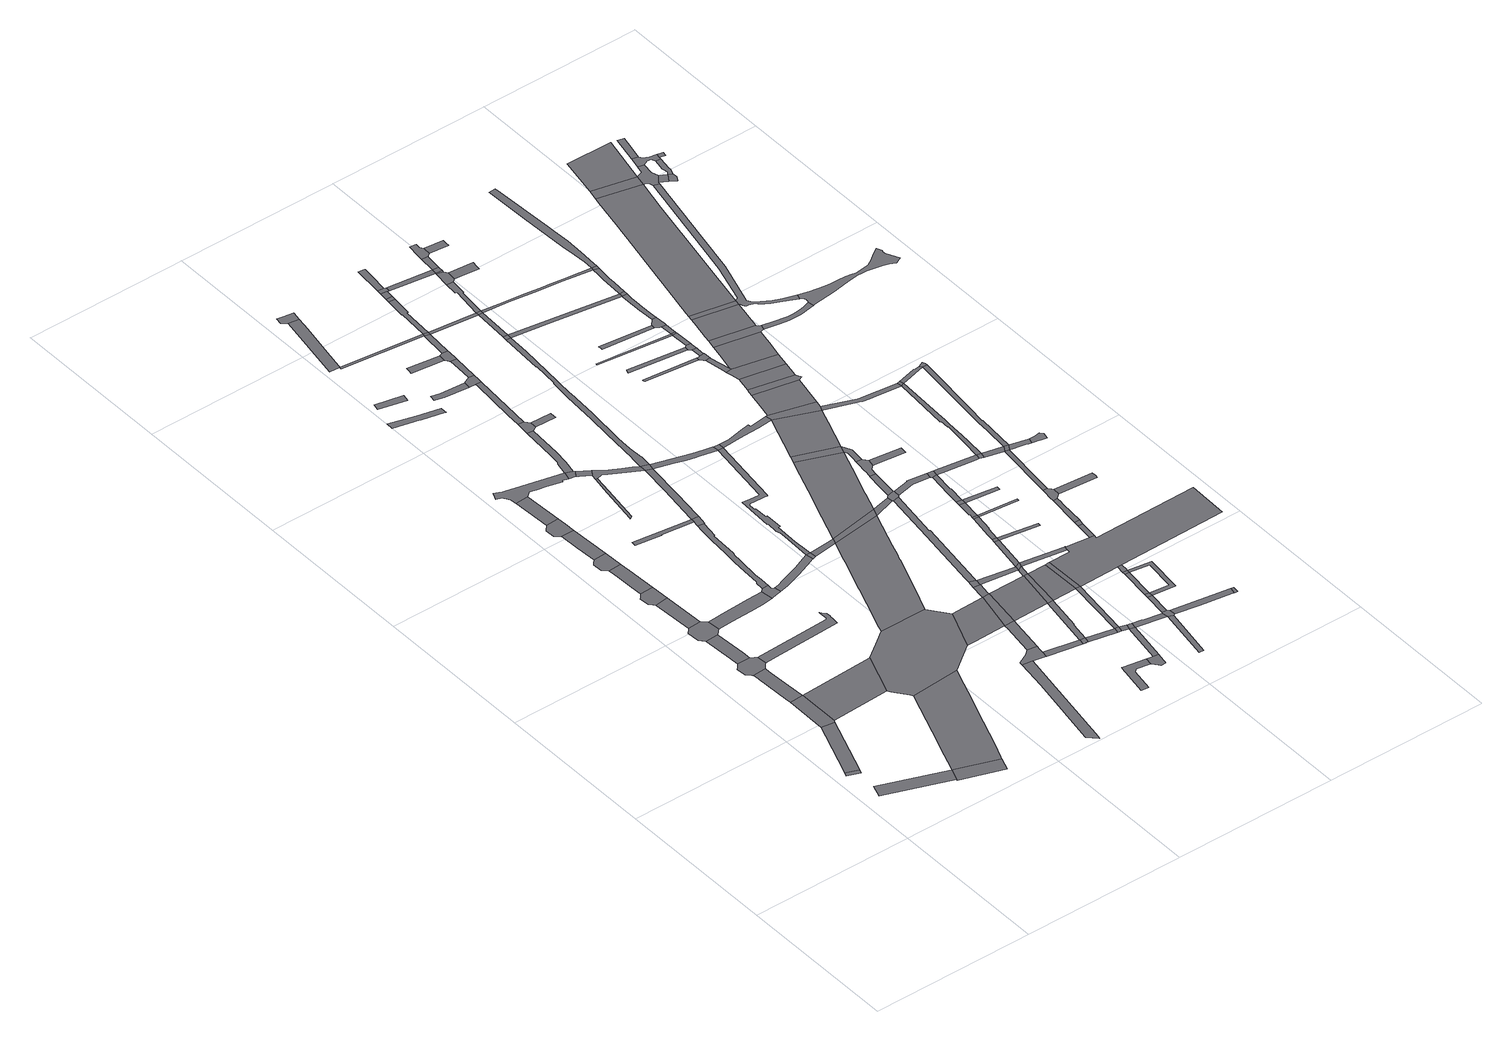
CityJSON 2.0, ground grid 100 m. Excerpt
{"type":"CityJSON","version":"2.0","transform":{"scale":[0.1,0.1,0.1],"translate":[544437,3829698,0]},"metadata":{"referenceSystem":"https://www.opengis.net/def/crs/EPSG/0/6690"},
"CityObjects":{
"road1":{"type":"Road","geometry":[{"type":"MultiSurface","lod":"1","boundaries":[[[0,1,2,3]]]}]},
"road2":{"type":"Road","attributes":{"RoadStructureAttribute.sectionType":"1"},"geometry":[{"type":"MultiSurface","lod":"1","boundaries":[[[4,5,6,7]]]}]},
"road3":{"type":"Road","attributes":{"RoadStructureAttribute.sectionType":"1"},"geometry":[{"type":"MultiSurface","lod":"1","boundaries":[[[8,9,10,0,3,11,12]]]}]},
"road4":{"type":"Road","geometry":[{"type":"MultiSurface","lod":"1","boundaries":[[[13,14,8,12,15]]]}]},
"road5":{"type":"Road","attributes":{"RoadStructureAttribute.sectionType":"1"},"geometry":[{"type":"MultiSurface","lod":"1","boundaries":[[[16,17,18,19,20,21,22,23,24,25,26,14,13]]]}]},
"road6":{"type":"Road","geometry":[{"type":"MultiSurface","lod":"1","boundaries":[[[7,6,27,28,29,30]]]}]},
"road7":{"type":"Road","geometry":[{"type":"MultiSurface","lod":"1","boundaries":[[[31,32,33,34,35,36,37,38,39,40,22,21,41,42,43,44,45]]]}]},
"road8":{"type":"Road","attributes":{"RoadStructureAttribute.sectionType":"1"},"geometry":[{"type":"MultiSurface","lod":"1","boundaries":[[[46,47,48,49,34,33]]]}]},
"road9":{"type":"Road","geometry":[{"type":"MultiSurface","lod":"1","boundaries":[[[50,51,52,53,54,55,48,47,56,57]]]}]},
"road10":{"type":"Road","attributes":{"RoadStructureAttribute.sectionType":"1"},"geometry":[{"type":"MultiSurface","lod":"1","boundaries":[[[58,59,52,51]]]}]},
"road11":{"type":"Road","attributes":{"RoadStructureAttribute.sectionType":"1"},"geometry":[{"type":"MultiSurface","lod":"1","boundaries":[[[60,61,13,15,62]]]}]},
"road12":{"type":"Road","geometry":[{"type":"MultiSurface","lod":"1","boundaries":[[[63,64,65,66,67,68,69,59,58]]]}]},
"road13":{"type":"Road","attributes":{"function":"2","RoadStructureAttribute.sectionType":"1"},"geometry":[{"type":"MultiSurface","lod":"1","boundaries":[[[70,71,72,73,74,75,76,77,78,79,80,81,7,30]]]}]},
"road14":{"type":"Road","attributes":{"RoadStructureAttribute.sectionType":"1"},"geometry":[{"type":"MultiSurface","lod":"1","boundaries":[[[82,83,84,85,86,64,63]]]}]},
"road15":{"type":"Road","geometry":[{"type":"MultiSurface","lod":"1","boundaries":[[[87,88,89,90,91,92,84,83]]]}]},
"road16":{"type":"Road","attributes":{"RoadStructureAttribute.sectionType":"1"},"geometry":[{"type":"MultiSurface","lod":"1","boundaries":[[[93,94,88,87,95]]]}]},
"road17":{"type":"Road","attributes":{"RoadStructureAttribute.sectionType":"1"},"geometry":[{"type":"MultiSurface","lod":"1","boundaries":[[[96,97,98,99,100,101,102,103,104,105,106,45,44]]]}]},
"road18":{"type":"Road","attributes":{"RoadStructureAttribute.sectionType":"1"},"geometry":[{"type":"MultiSurface","lod":"1","boundaries":[[[107,108,109,110,57,56,111,112,113,114,115,116,117]]]}]},
"road19":{"type":"Road","geometry":[{"type":"MultiSurface","lod":"1","boundaries":[[[118,119,120,121,122,123,93,95]]]}]},
"road20":{"type":"Road","attributes":{"RoadStructureAttribute.sectionType":"1"},"geometry":[{"type":"MultiSurface","lod":"1","boundaries":[[[124,125,120,119]]]}]},
"road21":{"type":"Road","attributes":{"RoadStructureAttribute.sectionType":"1"},"geometry":[{"type":"MultiSurface","lod":"1","boundaries":[[[126,127,128,129,130,131,132,133,134,135,125,124,136,137,138,139,140,141,142,143]]]}]},
"road22":{"type":"Road","geometry":[{"type":"MultiSurface","lod":"1","boundaries":[[[144,145,107,117,146,147,148,149,150,151,152,153]]]}]},
"road23":{"type":"Road","geometry":[{"type":"MultiSurface","lod":"1","boundaries":[[[154,155,60,62,156,157,158,77,76,159,160,161]]]}]},
"road24":{"type":"Road","attributes":{"RoadStructureAttribute.sectionType":"1"},"geometry":[{"type":"MultiSurface","lod":"1","boundaries":[[[162,163,164,165,166,167]]]}]},
"road25":{"type":"Road","attributes":{"RoadStructureAttribute.sectionType":"1"},"geometry":[{"type":"MultiSurface","lod":"1","boundaries":[[[168,169,170,171,172,173,174,175,176]]]}]},
"road26":{"type":"Road","attributes":{"RoadStructureAttribute.sectionType":"1"},"geometry":[{"type":"MultiSurface","lod":"1","boundaries":[[[177,178,179,180,181,182,183,184,185]]]}]},
"road27":{"type":"Road","attributes":{"RoadStructureAttribute.sectionType":"1"},"geometry":[{"type":"MultiSurface","lod":"1","boundaries":[[[186,187,188,189,190,191,192,193,194,195,196,197,198,144,153,199,200,201,202,203,204,205,206,207,208,209,210]]]}]},
"road28":{"type":"Road","geometry":[{"type":"MultiSurface","lod":"1","boundaries":[[[211,212,213,214]]]}]},
"road29":{"type":"Road","attributes":{"RoadStructureAttribute.sectionType":"1"},"geometry":[{"type":"MultiSurface","lod":"1","boundaries":[[[215,216,217,218,219,220,221,222,223]]]}]},
"road30":{"type":"Road","attributes":{"RoadStructureAttribute.sectionType":"1"},"geometry":[{"type":"MultiSurface","lod":"1","boundaries":[[[224,225,226,227,228,229,150,149,230,231,232,233,234]]]}]},
"road31":{"type":"Road","geometry":[{"type":"MultiSurface","lod":"1","boundaries":[[[143,142,235,236,237]]]}]},
"road32":{"type":"Road","geometry":[{"type":"MultiSurface","lod":"1","boundaries":[[[236,235,238,239,240]]]}]},
"road33":{"type":"Road","geometry":[{"type":"MultiSurface","lod":"1","boundaries":[[[167,166,241,186,210,242,243]]]}]},
"road34":{"type":"Road","attributes":{"RoadStructureAttribute.sectionType":"1"},"geometry":[{"type":"MultiSurface","lod":"1","boundaries":[[[244,245,246,247,248,249,250,251,143,237,252,253,254,255,256,257,258,259]]]}]},
"road35":{"type":"Road","attributes":{"RoadStructureAttribute.sectionType":"1"},"geometry":[{"type":"MultiSurface","lod":"1","boundaries":[[[260,261,262,263,264,265,266]]]}]},
"road36":{"type":"Road","geometry":[{"type":"MultiSurface","lod":"1","boundaries":[[[267,268,269,270,271,177,185,272,273,274,275,276]]]}]},
"road37":{"type":"Road","attributes":{"RoadStructureAttribute.sectionType":"1"},"geometry":[{"type":"MultiSurface","lod":"1","boundaries":[[[277,278,279,280,240,239,215,223,281,282,283,284,285,286,287]]]}]},
"road38":{"type":"Road","geometry":[{"type":"MultiSurface","lod":"1","boundaries":[[[224,234,288,289,290,291]]]}]},
"road39":{"type":"Road","attributes":{"RoadStructureAttribute.sectionType":"1"},"geometry":[{"type":"MultiSurface","lod":"1","boundaries":[[[286,292,293,294,295,167,243,296,297,298]]]}]},
"road40":{"type":"Road","geometry":[{"type":"MultiSurface","lod":"1","boundaries":[[[299,244,259,300,301,302]]]}]},
"road41":{"type":"Road","geometry":[{"type":"MultiSurface","lod":"1","boundaries":[[[303,304,305,306,307,308]]]}]},
"road42":{"type":"Road","attributes":{"function":"2","RoadStructureAttribute.sectionType":"1"},"geometry":[{"type":"MultiSurface","lod":"1","boundaries":[[[309,160,159,310,311,312]]]}]},
"road43":{"type":"Road","geometry":[{"type":"MultiSurface","lod":"1","boundaries":[[[313,314,260,266,315,316]]]}]},
"road44":{"type":"Road","attributes":{"function":"2","RoadStructureAttribute.sectionType":"1"},"geometry":[{"type":"MultiSurface","lod":"1","boundaries":[[[317,318,319,320,321,322,323,324,325,326,327,328,329,330,331,332,333,334,335,154,161]]]}]},
"road45":{"type":"Road","attributes":{"RoadStructureAttribute.sectionType":"1"},"geometry":[{"type":"MultiSurface","lod":"1","boundaries":[[[336,337,338,312,339,267,276]]]}]},
"road46":{"type":"Road","attributes":{"RoadStructureAttribute.sectionType":"1"},"geometry":[{"type":"MultiSurface","lod":"1","boundaries":[[[340,341,342,290,289,343,324]]]}]},
"road47":{"type":"Road","attributes":{"RoadStructureAttribute.sectionType":"1"},"geometry":[{"type":"MultiSurface","lod":"1","boundaries":[[[344,345,346,299,302,347]]]}]},
"road48":{"type":"Road","attributes":{"RoadStructureAttribute.sectionType":"1"},"geometry":[{"type":"MultiSurface","lod":"1","boundaries":[[[262,348,349,350]]]}]},
"road49":{"type":"Road","geometry":[{"type":"MultiSurface","lod":"1","boundaries":[[[287,286,298,351]]]}]},
"road50":{"type":"Road","geometry":[{"type":"MultiSurface","lod":"1","boundaries":[[[352,353,301,300]]]}]},
"road51":{"type":"Road","attributes":{"RoadStructureAttribute.sectionType":"1"},"geometry":[{"type":"MultiSurface","lod":"1","boundaries":[[[354,274,273,355,356,357]]]}]},
"road52":{"type":"Road","geometry":[{"type":"MultiSurface","lod":"1","boundaries":[[[358,359,360,361,362]]]}]},
"road53":{"type":"Road","geometry":[{"type":"MultiSurface","lod":"1","boundaries":[[[363,308,307,344,347,364,365]]]}]},
"road54":{"type":"Road","geometry":[{"type":"MultiSurface","lod":"1","boundaries":[[[366,309,312,338]]]}]},
"road55":{"type":"Road","attributes":{"RoadStructureAttribute.sectionType":"1"},"geometry":[{"type":"MultiSurface","lod":"1","boundaries":[[[367,368,369,370,371,372,373,374,375,376]]]}]},
"road56":{"type":"Road","attributes":{"RoadStructureAttribute.sectionType":"1"},"geometry":[{"type":"MultiSurface","lod":"1","boundaries":[[[377,378,379,380,381,382,383,384,385,386,224,291,387,388,389,390,391,392,393,394,395,396,397,398,399,400,401]]]}]},
"road57":{"type":"Road","attributes":{"RoadStructureAttribute.sectionType":"1"},"geometry":[{"type":"MultiSurface","lod":"1","boundaries":[[[402,403,363,365,404]]]}]},
"road58":{"type":"Road","geometry":[{"type":"MultiSurface","lod":"1","boundaries":[[[357,356,405,406,407,408]]]}]},
"road59":{"type":"Road","geometry":[{"type":"MultiSurface","lod":"1","boundaries":[[[409,410,411,362,361,412,413,402,404,414,415,416]]]}]},
"road60":{"type":"Road","attributes":{"RoadStructureAttribute.sectionType":"1"},"geometry":[{"type":"MultiSurface","lod":"1","boundaries":[[[417,418,419,309,366,420,421,422]]]}]},
"road61":{"type":"Road","attributes":{"RoadStructureAttribute.sectionType":"1"},"geometry":[{"type":"MultiSurface","lod":"1","boundaries":[[[423,424,425,426,427,351,298,428,429,430,431,377,432]]]}]},
"road62":{"type":"Road","geometry":[{"type":"MultiSurface","lod":"1","boundaries":[[[433,417,422,434]]]}]},
"road63":{"type":"Road","geometry":[{"type":"MultiSurface","lod":"1","boundaries":[[[435,436,376,375,437,438,439,440,441,442,443,444]]]}]},
"road64":{"type":"Road","attributes":{"RoadStructureAttribute.sectionType":"1"},"geometry":[{"type":"MultiSurface","lod":"1","boundaries":[[[349,409,416,445]]]}]},
"road65":{"type":"Road","attributes":{"RoadStructureAttribute.sectionType":"1"},"geometry":[{"type":"MultiSurface","lod":"1","boundaries":[[[446,357,408,447,448,449,450]]]}]},
"road66":{"type":"Road","attributes":{"RoadStructureAttribute.sectionType":"1"},"geometry":[{"type":"MultiSurface","lod":"1","boundaries":[[[451,408,407,452,453]]]}]},
"road67":{"type":"Road","geometry":[{"type":"MultiSurface","lod":"1","boundaries":[[[454,340,324,323]]]}]},
"road68":{"type":"Road","attributes":{"function":"2","RoadStructureAttribute.sectionType":"1"},"geometry":[{"type":"MultiSurface","lod":"1","boundaries":[[[455,456,366,338,457,446]]]}]},
"road69":{"type":"Road","attributes":{"RoadStructureAttribute.sectionType":"1"},"geometry":[{"type":"MultiSurface","lod":"1","boundaries":[[[458,459,460,461,462,463,464,465,466,467,287,351,468,469,470,471,472,473,474,475,476,477,478]]]}]},
"road70":{"type":"Road","geometry":[{"type":"MultiSurface","lod":"1","boundaries":[[[350,349,445,479]]]}]},
"road71":{"type":"Road","attributes":{"RoadStructureAttribute.sectionType":"1"},"geometry":[{"type":"MultiSurface","lod":"1","boundaries":[[[480,444,443,481]]]}]},
"road72":{"type":"Road","geometry":[{"type":"MultiSurface","lod":"1","boundaries":[[[453,452,482,483]]]}]},
"road73":{"type":"Road","attributes":{"RoadStructureAttribute.sectionType":"1"},"geometry":[{"type":"MultiSurface","lod":"1","boundaries":[[[484,434,422,485,486,487,488]]]}]},
"road74":{"type":"Road","attributes":{"RoadStructureAttribute.sectionType":"1"},"geometry":[{"type":"MultiSurface","lod":"1","boundaries":[[[489,490,491,492,350,479,493,494,495]]]}]},
"road75":{"type":"Road","attributes":{"RoadStructureAttribute.sectionType":"1"},"geometry":[{"type":"MultiSurface","lod":"1","boundaries":[[[483,482,496,480,497]]]}]},
"road76":{"type":"Road","geometry":[{"type":"MultiSurface","lod":"1","boundaries":[[[455,446,450,498]]]}]},
"road77":{"type":"Road","geometry":[{"type":"MultiSurface","lod":"1","boundaries":[[[499,432,377,401,500]]]}]},
"road78":{"type":"Road","attributes":{"RoadStructureAttribute.sectionType":"1"},"geometry":[{"type":"MultiSurface","lod":"1","boundaries":[[[501,502,503,504,505,506,507,508,509,510,433,434]]]}]},
"road79":{"type":"Road","geometry":[{"type":"MultiSurface","lod":"1","boundaries":[[[511,512,497,480,481,513]]]}]},
"road80":{"type":"Road","geometry":[{"type":"MultiSurface","lod":"1","boundaries":[[[514,489,495,515]]]}]},
"road81":{"type":"Road","attributes":{"RoadStructureAttribute.sectionType":"1"},"geometry":[{"type":"MultiSurface","lod":"1","boundaries":[[[516,514,515,517,518,519]]]}]},
"road82":{"type":"Road","attributes":{"RoadStructureAttribute.sectionType":"1"},"geometry":[{"type":"MultiSurface","lod":"1","boundaries":[[[520,453,483,521]]]}]},
"road83":{"type":"Road","attributes":{"function":"2","RoadStructureAttribute.sectionType":"1"},"geometry":[{"type":"MultiSurface","lod":"1","boundaries":[[[522,523,524,525,340,454,526,527,528,529,530]]]}]},
"road84":{"type":"Road","attributes":{"RoadStructureAttribute.sectionType":"1"},"geometry":[{"type":"MultiSurface","lod":"1","boundaries":[[[479,445,531,532]]]}]},
"road85":{"type":"Road","geometry":[{"type":"MultiSurface","lod":"1","boundaries":[[[533,516,519,534,535,536]]]}]},
"road86":{"type":"Road","attributes":{"RoadStructureAttribute.sectionType":"1"},"geometry":[{"type":"MultiSurface","lod":"1","boundaries":[[[537,487,538,455,498]]]}]},
"road87":{"type":"Road","attributes":{"function":"2","RoadStructureAttribute.sectionType":"1"},"geometry":[{"type":"MultiSurface","lod":"1","boundaries":[[[539,540,498,450,541,520]]]}]},
"road88":{"type":"Road","attributes":{"RoadStructureAttribute.sectionType":"1"},"geometry":[{"type":"MultiSurface","lod":"1","boundaries":[[[542,543,454,323,544]]]}]},
"road89":{"type":"Road","geometry":[{"type":"MultiSurface","lod":"1","boundaries":[[[545,488,487,537]]]}]},
"road90":{"type":"Road","attributes":{"RoadStructureAttribute.sectionType":"1"},"geometry":[{"type":"MultiSurface","lod":"1","boundaries":[[[546,533,536,547,548,549,550]]]}]},
"road91":{"type":"Road","attributes":{"RoadStructureAttribute.sectionType":"1"},"geometry":[{"type":"MultiSurface","lod":"1","boundaries":[[[551,552,513,481,553,554]]]}]},
"road92":{"type":"Road","geometry":[{"type":"MultiSurface","lod":"1","boundaries":[[[555,458,478,556]]]}]},
"road93":{"type":"Road","attributes":{"RoadStructureAttribute.sectionType":"1"},"geometry":[{"type":"MultiSurface","lod":"1","boundaries":[[[553,557,558,559,560]]]}]},
"road94":{"type":"Road","attributes":{"RoadStructureAttribute.sectionType":"1"},"geometry":[{"type":"MultiSurface","lod":"1","boundaries":[[[561,562,488,545,563,564]]]}]},
"road95":{"type":"Road","geometry":[{"type":"MultiSurface","lod":"1","boundaries":[[[565,539,520,521,566]]]}]},
"road96":{"type":"Road","attributes":{"RoadStructureAttribute.sectionType":"1"},"geometry":[{"type":"MultiSurface","lod":"1","boundaries":[[[567,531,555,556]]]}]},
"road97":{"type":"Road","attributes":{"RoadStructureAttribute.sectionType":"1"},"geometry":[{"type":"MultiSurface","lod":"1","boundaries":[[[568,569,570,571,572,573,574,500,401,575,576,577,578,579]]]}]},
"road98":{"type":"Road","geometry":[{"type":"MultiSurface","lod":"1","boundaries":[[[580,581,582,583,542,544,584,585,508,507,586,587,588]]]}]},
"road99":{"type":"Road","geometry":[{"type":"MultiSurface","lod":"1","boundaries":[[[589,561,564,590]]]}]},
"road100":{"type":"Road","geometry":[{"type":"MultiSurface","lod":"1","boundaries":[[[532,531,567,591]]]}]},
"road101":{"type":"Road","geometry":[{"type":"MultiSurface","lod":"1","boundaries":[[[592,554,553,560,593,594,595,596,597,598,599]]]}]},
"road102":{"type":"Road","attributes":{"RoadStructureAttribute.sectionType":"1"},"geometry":[{"type":"MultiSurface","lod":"1","boundaries":[[[535,534,600,601]]]}]},
"road103":{"type":"Road","attributes":{"RoadStructureAttribute.sectionType":"1"},"geometry":[{"type":"MultiSurface","lod":"1","boundaries":[[[545,537,602,603]]]}]},
"road104":{"type":"Road","attributes":{"RoadStructureAttribute.sectionType":"1"},"geometry":[{"type":"MultiSurface","lod":"1","boundaries":[[[604,605,582,581,606,607]]]}]},
"road105":{"type":"Road","geometry":[{"type":"MultiSurface","lod":"1","boundaries":[[[608,522,530,609]]]}]},
"road106":{"type":"Road","attributes":{"RoadStructureAttribute.sectionType":"1"},"geometry":[{"type":"MultiSurface","lod":"1","boundaries":[[[610,592,599,611]]]}]},
"road107":{"type":"Road","attributes":{"RoadStructureAttribute.sectionType":"1"},"geometry":[{"type":"MultiSurface","lod":"1","boundaries":[[[612,613,589,590,614,615,616]]]}]},
"road108":{"type":"Road","attributes":{"RoadStructureAttribute.sectionType":"1"},"geometry":[{"type":"MultiSurface","lod":"1","boundaries":[[[617,618,619,532,591,620,621,622,623,624]]]}]},
"road109":{"type":"Road","geometry":[{"type":"MultiSurface","lod":"1","boundaries":[[[625,610,611,626]]]}]},
"road110":{"type":"Road","geometry":[{"type":"MultiSurface","lod":"1","boundaries":[[[627,612,616,628]]]}]},
"road111":{"type":"Road","geometry":[{"type":"MultiSurface","lod":"1","boundaries":[[[629,630,631,632,633,634,604,607,635,636,637,638,639]]]}]},
"road112":{"type":"Road","geometry":[{"type":"MultiSurface","lod":"1","boundaries":[[[640,641,642,590,564]]]}]},
"road113":{"type":"Road","attributes":{"RoadStructureAttribute.sectionType":"1"},"geometry":[{"type":"MultiSurface","lod":"1","boundaries":[[[643,644,645,627,628,646,647]]]}]},
"road114":{"type":"Road","attributes":{"RoadStructureAttribute.sectionType":"1"},"geometry":[{"type":"MultiSurface","lod":"1","boundaries":[[[648,625,626,649]]]}]},
"road115":{"type":"Road","attributes":{"RoadStructureAttribute.sectionType":"1"},"geometry":[{"type":"MultiSurface","lod":"1","boundaries":[[[650,651,588,587,652,653,654]]]}]},
"road116":{"type":"Road","geometry":[{"type":"MultiSurface","lod":"1","boundaries":[[[655,617,624,656,657,658,659,660]]]}]},
"road117":{"type":"Road","geometry":[{"type":"MultiSurface","lod":"1","boundaries":[[[661,643,647,662]]]}]},
"road118":{"type":"Road","attributes":{"RoadStructureAttribute.sectionType":"1"},"geometry":[{"type":"MultiSurface","lod":"1","boundaries":[[[600,655,660,663]]]}]},
"road119":{"type":"Road","attributes":{"RoadStructureAttribute.sectionType":"1"},"geometry":[{"type":"MultiSurface","lod":"1","boundaries":[[[664,665,609,530,666,667,668,669,670,671,672,673,674,629,639]]]}]},
"road120":{"type":"Road","attributes":{"function":"2","RoadStructureAttribute.sectionType":"1"},"geometry":[{"type":"MultiSurface","lod":"1","boundaries":[[[578,675,676,608,609,677,678]]]}]},
"road121":{"type":"Road","geometry":[{"type":"MultiSurface","lod":"1","boundaries":[[[601,600,663,679]]]}]},
"road122":{"type":"Road","geometry":[{"type":"MultiSurface","lod":"1","boundaries":[[[680,648,649,681]]]}]},
"road123":{"type":"Road","geometry":[{"type":"MultiSurface","lod":"1","boundaries":[[[682,680,681,683,684,685]]]}]},
"road124":{"type":"Road","attributes":{"RoadStructureAttribute.sectionType":"1"},"geometry":[{"type":"MultiSurface","lod":"1","boundaries":[[[686,687,688,689,690,691]]]}]},
"road125":{"type":"Road","attributes":{"RoadStructureAttribute.sectionType":"1"},"geometry":[{"type":"MultiSurface","lod":"1","boundaries":[[[692,693,601,679,694,695]]]}]},
"road126":{"type":"Road","attributes":{"RoadStructureAttribute.sectionType":"1"},"geometry":[{"type":"MultiSurface","lod":"1","boundaries":[[[596,595,696,697,698,699]]]}]},
"road127":{"type":"Road","attributes":{"RoadStructureAttribute.sectionType":"1"},"geometry":[{"type":"MultiSurface","lod":"1","boundaries":[[[700,701,702,703,704,705,661,662]]]}]},
"road128":{"type":"Road","attributes":{"RoadStructureAttribute.sectionType":"1"},"geometry":[{"type":"MultiSurface","lod":"1","boundaries":[[[706,707,681,649,708,709,626,611]]]}]},
"road129":{"type":"Road","attributes":{"RoadStructureAttribute.sectionType":"1"},"geometry":[{"type":"MultiSurface","lod":"1","boundaries":[[[710,711,712,713,714,715]]]}]},
"road130":{"type":"Road","attributes":{"RoadStructureAttribute.sectionType":"1"},"geometry":[{"type":"MultiSurface","lod":"1","boundaries":[[[716,717,718,719,720]]]}]},
"road131":{"type":"Road","geometry":[{"type":"MultiSurface","lod":"1","boundaries":[[[721,722,628,616]]]}]},
"road132":{"type":"Road","attributes":{"RoadStructureAttribute.sectionType":"1"},"geometry":[{"type":"MultiSurface","lod":"1","boundaries":[[[723,556,478,724,725,726]]]}]},
"road133":{"type":"Road","geometry":[{"type":"MultiSurface","lod":"1","boundaries":[[[727,728,729,658,657]]]}]},
"road134":{"type":"Road","geometry":[{"type":"MultiSurface","lod":"1","boundaries":[[[730,731,732,733,734,692,695,735,736,737,738,739]]]}]},
"road135":{"type":"Road","geometry":[{"type":"MultiSurface","lod":"1","boundaries":[[[740,741,742,638,637]]]}]},
"road136":{"type":"Road","geometry":[{"type":"MultiSurface","lod":"1","boundaries":[[[654,653,743,744,704,703,745]]]}]},
"road137":{"type":"Road","geometry":[{"type":"MultiSurface","lod":"1","boundaries":[[[746,747,662,647]]]}]},
"road138":{"type":"Road","geometry":[{"type":"MultiSurface","lod":"1","boundaries":[[[748,579,578,678,749,750]]]}]},
"road139":{"type":"Road","attributes":{"RoadStructureAttribute.sectionType":"1"},"geometry":[{"type":"MultiSurface","lod":"1","boundaries":[[[751,752,753,754,755,756]]]}]},
"road140":{"type":"Road","geometry":[{"type":"MultiSurface","lod":"1","boundaries":[[[757,758,759,737,736]]]}]},
"road141":{"type":"Road","attributes":{"RoadStructureAttribute.sectionType":"1"},"geometry":[{"type":"MultiSurface","lod":"1","boundaries":[[[760,761,762,763,764,765,766,591,567,767,768,769,770,771]]]}]},
"road142":{"type":"Road","attributes":{"function":"2","RoadStructureAttribute.sectionType":"1"},"geometry":[{"type":"MultiSurface","lod":"1","boundaries":[[[772,773,748,750,774]]]}]},
"road143":{"type":"Road","geometry":[{"type":"MultiSurface","lod":"1","boundaries":[[[775,776,777,778,779,780,781]]]}]},
"road144":{"type":"Road","attributes":{"RoadStructureAttribute.sectionType":"1"},"geometry":[{"type":"MultiSurface","lod":"1","boundaries":[[[782,783,784,785,786,787,788,789]]]}]},
"road145":{"type":"Road","geometry":[{"type":"MultiSurface","lod":"1","boundaries":[[[790,791,792,793,794,691,690,795,796,786,785]]]}]},
"road146":{"type":"Road","geometry":[{"type":"MultiSurface","lod":"1","boundaries":[[[797,775,781,798]]]}]},
"road147":{"type":"Road","geometry":[{"type":"MultiSurface","lod":"1","boundaries":[[[699,698,799,800,801]]]}]},
"road148":{"type":"Road","attributes":{"RoadStructureAttribute.sectionType":"1"},"geometry":[{"type":"MultiSurface","lod":"1","boundaries":[[[802,803,792,791,804,805]]]}]},
"road149":{"type":"Road","attributes":{"RoadStructureAttribute.sectionType":"1"},"geometry":[{"type":"MultiSurface","lod":"1","boundaries":[[[806,745,703,807,808,809,810]]]}]},
"road150":{"type":"Road","geometry":[{"type":"MultiSurface","lod":"1","boundaries":[[[811,812,772,774,813,814]]]}]},
"road151":{"type":"Road","geometry":[{"type":"MultiSurface","lod":"1","boundaries":[[[815,816,817,715,714,802,805]]]}]},
"road152":{"type":"Road","attributes":{"RoadStructureAttribute.sectionType":"1"},"geometry":[{"type":"MultiSurface","lod":"1","boundaries":[[[818,819,820,821,822,823,797,798]]]}]},
"road153":{"type":"Road","attributes":{"RoadStructureAttribute.sectionType":"1"},"geometry":[{"type":"MultiSurface","lod":"1","boundaries":[[[824,811,814,825,826]]]}]},
"road154":{"type":"Road","attributes":{"RoadStructureAttribute.sectionType":"1"},"geometry":[{"type":"MultiSurface","lod":"1","boundaries":[[[719,817,816,827,828]]]}]},
"road155":{"type":"Road","geometry":[{"type":"MultiSurface","lod":"1","boundaries":[[[829,720,719,828]]]}]},
"road156":{"type":"Road","attributes":{"function":"2","RoadStructureAttribute.sectionType":"1"},"geometry":[{"type":"MultiSurface","lod":"1","boundaries":[[[830,831,832,833,603,602,834,835,836,565,566,837,838,839,682,685,840,841,842,843,779,778]]]}]},
"road157":{"type":"Road","attributes":{"RoadStructureAttribute.sectionType":"1"},"geometry":[{"type":"MultiSurface","lod":"1","boundaries":[[[844,845,846,720,829]]]}]},
"road158":{"type":"Road","geometry":[{"type":"MultiSurface","lod":"1","boundaries":[[[847,848,849,850,851,756,755,852,853,854,846,845]]]}]},
"road159":{"type":"Road","geometry":[{"type":"MultiSurface","lod":"1","boundaries":[[[789,788,855,824,826,856,857]]]}]},
"road160":{"type":"Road","geometry":[{"type":"MultiSurface","lod":"1","boundaries":[[[858,859,860,822,821,861,862,863,864,865,866,867]]]}]},
"road161":{"type":"Road","attributes":{"RoadStructureAttribute.sectionType":"1"},"geometry":[{"type":"MultiSurface","lod":"1","boundaries":[[[725,868,869,870,871,849,848,872,873,874,875,876]]]}]},
"road162":{"type":"Road","geometry":[{"type":"MultiSurface","lod":"1","boundaries":[[[810,809,877,878]]]}]},
"road163":{"type":"Road","attributes":{"function":"2","RoadStructureAttribute.sectionType":"1"},"geometry":[{"type":"MultiSurface","lod":"1","boundaries":[[[879,880,789,857,881,882]]]}]},
"road164":{"type":"Road","geometry":[{"type":"MultiSurface","lod":"1","boundaries":[[[883,726,725,876]]]}]},
"road165":{"type":"Road","attributes":{"RoadStructureAttribute.sectionType":"1"},"geometry":[{"type":"MultiSurface","lod":"1","boundaries":[[[884,858,867,885,886]]]}]},
"road166":{"type":"Road","attributes":{"RoadStructureAttribute.sectionType":"1"},"geometry":[{"type":"MultiSurface","lod":"1","boundaries":[[[887,888,749,678,889,890,891,892,893,894,895,896]]]}]},
"road167":{"type":"Road","attributes":{"RoadStructureAttribute.sectionType":"1"},"geometry":[{"type":"MultiSurface","lod":"1","boundaries":[[[878,877,884,897]]]}]},
"road168":{"type":"Road","attributes":{"RoadStructureAttribute.sectionType":"1"},"geometry":[{"type":"MultiSurface","lod":"1","boundaries":[[[770,898,899,900,901,726,883,902,903,904]]]}]},
"road169":{"type":"Road","geometry":[{"type":"MultiSurface","lod":"1","boundaries":[[[905,879,882,906,907,908,909,910,911]]]}]},
"road170":{"type":"Road","attributes":{"RoadStructureAttribute.sectionType":"1"},"geometry":[{"type":"MultiSurface","lod":"1","boundaries":[[[912,913,914,864,863]]]}]},
"road171":{"type":"Road","geometry":[{"type":"MultiSurface","lod":"1","boundaries":[[[771,770,904,915]]]}]},
"road172":{"type":"Road","attributes":{"RoadStructureAttribute.sectionType":"1"},"geometry":[{"type":"MultiSurface","lod":"1","boundaries":[[[916,917,918,919,920,921,922,895,923,924,925,926,927,928,929,810,878]]]}]},
"road173":{"type":"Road","geometry":[{"type":"MultiSurface","lod":"1","boundaries":[[[897,884,886,930]]]}]},
"road174":{"type":"Road","attributes":{"function":"2","RoadStructureAttribute.sectionType":"1"},"geometry":[{"type":"MultiSurface","lod":"1","boundaries":[[[931,932,933,905,911,934]]]}]},
"road175":{"type":"Road","geometry":[{"type":"MultiSurface","lod":"1","boundaries":[[[935,931,934,936]]]}]},
"road176":{"type":"Road","attributes":{"RoadStructureAttribute.sectionType":"1"},"geometry":[{"type":"MultiSurface","lod":"1","boundaries":[[[930,886,937,938,939,940,941,942]]]}]},
"road177":{"type":"Road","attributes":{"RoadStructureAttribute.sectionType":"1"},"geometry":[{"type":"MultiSurface","lod":"1","boundaries":[[[943,944,945,946,947,948,949,950,951,952,953,954,955,956,771,915]]]}]},
"road178":{"type":"Road","geometry":[{"type":"MultiSurface","lod":"1","boundaries":[[[957,896,895,922]]]}]},
"road179":{"type":"Road","geometry":[{"type":"MultiSurface","lod":"1","boundaries":[[[958,959,942,941,960,961,962,963,964,965]]]}]},
"road180":{"type":"Road","attributes":{"RoadStructureAttribute.sectionType":"1"},"geometry":[{"type":"MultiSurface","lod":"1","boundaries":[[[966,967,968,969,897,930,970,971,972,973,974,975]]]}]},
"road181":{"type":"Road","attributes":{"RoadStructureAttribute.sectionType":"1"},"geometry":[{"type":"MultiSurface","lod":"1","boundaries":[[[976,977,978,957,922,966]]]}]},
"road182":{"type":"Road","geometry":[{"type":"MultiSurface","lod":"1","boundaries":[[[979,980,981,982,983,984,985,908,907,986,987,988,989,990,991,992,993]]]}]},
"road183":{"type":"Road","geometry":[{"type":"MultiSurface","lod":"1","boundaries":[[[994,976,966,975,995]]]}]},
"road184":{"type":"Road","attributes":{"function":"2","RoadStructureAttribute.sectionType":"1"},"geometry":[{"type":"MultiSurface","lod":"1","boundaries":[[[996,997,998,999,1000,1001,1002,935,936,1003,1004,1005]]]}]},
"road185":{"type":"Road","attributes":{"RoadStructureAttribute.sectionType":"1"},"geometry":[{"type":"MultiSurface","lod":"1","boundaries":[[[1006,1007,1008,1009,936,934,1010,1011,1012,1013,1014,1015,1016,1017,1018,1019,1020,1021,1022,1023,1024,1025,1026,1027,1028,1029,1030,1031,1032]]]}]},
"road186":{"type":"Road","geometry":[{"type":"MultiSurface","lod":"1","boundaries":[[[1033,996,1005,1034]]]}]},
"road187":{"type":"Road","attributes":{"function":"2","RoadStructureAttribute.sectionType":"1"},"geometry":[{"type":"MultiSurface","lod":"1","boundaries":[[[1035,1033,1034,1036]]]}]},
"road188":{"type":"Road","attributes":{"RoadStructureAttribute.sectionType":"1"},"geometry":[{"type":"MultiSurface","lod":"1","boundaries":[[[1037,1038,1039,1040,1041,1042,1043,1044,1045,1046,1047,1048,1049,1022,1021,1050,1051,1052,1053,1054,993,992,1055,1056,1057,1058,1059,1060,1061,1062,1063,1064,1065,1066,1067,1068]]]}]},
"road189":{"type":"Road","geometry":[{"type":"MultiSurface","lod":"1","boundaries":[[[1069,1070,1034,1005,1071,1072,1073,1006,1032,1074,1075,1076,1077]]]}]},
"road190":{"type":"Road","geometry":[{"type":"MultiSurface","lod":"1","boundaries":[[[1075,1074,1078,1079]]]}]},
"road191":{"type":"Road","geometry":[{"type":"MultiSurface","lod":"1","boundaries":[[[1079,1078,1080,1081,1082,1083]]]}]},
"road192":{"type":"Road","geometry":[{"type":"MultiSurface","lod":"1","boundaries":[[[1084,1069,1077,1085,1086,1087,1088,1089,1090,1091,1092,1093]]]}]},
"road193":{"type":"Road","geometry":[{"type":"MultiSurface","lod":"1","boundaries":[[[1087,1094,1095,1079,1083,1096,1097,1098,1088]]]}]},
"road194":{"type":"Road","geometry":[{"type":"MultiSurface","lod":"1","boundaries":[[[1099,1084,1093,1100,1101]]]}]},
"road195":{"type":"Road","geometry":[{"type":"MultiSurface","lod":"1","boundaries":[[[1102,1103,1090,1089]]]}]}
},
"vertices":[
[79,615,0],[70,592,0],[145,564,0],[154,587,0],
[126,437,0],[100,359,0],[499,213,0],[527,290,0],
[215,979,0],[189,910,0],[80,619,0],[273,907,0],[295,967,0],
[301,1241,0],[219,1237,0],[301,982,0],
[300,1259,0],[291,1433,0],[288,1488,0],[287,1509,0],[286,1528,0],[286,1533,0],[206,1525,0],[206,1524,0],[207,1505,0],[208,1484,0],[218,1259,0],
[496,206,0],[754,118,0],[783,196,0],[784,198,0],
[303,1634,0],[301,1636,0],[280,1652,0],[200,1650,0],[181,1629,0],[171,1619,0],[174,1558,0],[182,1550,0],[185,1547,0],[200,1532,0],[289,1536,0],[305,1554,0],[307,1556,0],[318,1567,0],[312,1627,0],
[278,1708,0],[268,1901,0],[188,1897,0],[197,1711,0],
[291,2014,0],[262,2039,0],[181,2034,0],[175,2027,0],[156,2005,0],[159,1926,0],[301,1933,0],[293,2012,0],
[251,2299,0],[169,2286,0],
[763,1263,0],[707,1261,0],[663,998,0],
[245,2410,0],[164,2407,0],[138,2377,0],[136,2377,0],[142,2317,0],[150,2309,0],[159,2299,0],
[790,213,0],[827,307,0],[896,492,0],[968,681,0],[1030,848,0],[1034,860,0],[1050,904,0],[748,882,0],[711,781,0],[642,595,0],[572,410,0],[530,297,0],
[237,2594,0],[234,2659,0],[154,2655,0],[157,2590,0],[161,2479,0],
[228,2778,0],[148,2774,0],[131,2755,0],[122,2745,0],[125,2685,0],[134,2675,0],
[136,3026,0],[142,2904,0],[216,3026,0],
[422,1572,0],[810,1590,0],[813,1634,0],[814,1649,0],[815,1657,0],[817,1685,0],[796,1707,0],[789,1715,0],[789,1704,0],[791,1657,0],[782,1648,0],
[661,2030,0],[574,2026,0],[391,2017,0],[296,2012,0],[302,1933,0],[392,1937,0],[558,1944,0],[562,1945,0],[574,1946,0],[605,1948,0],[673,1956,0],
[213,3095,0],[211,3148,0],[132,3145,0],[102,3112,0],[104,3054,0],[116,3044,0],
[199,3387,0],[120,3382,0],
[198,3483,0],[141,3497,0],[126,3500,0],[115,3504,0],[107,3508,0],[94,3514,0],[80,3521,0],[59,3474,0],[92,3461,0],[117,3425,0],[211,3397,0],[232,3415,0],[273,3404,0],[329,3391,0],[419,3370,0],[422,3380,0],[457,3371,0],[469,3419,0],
[683,2050,0],[676,2044,0],[679,1958,0],[719,1967,0],[736,1971,0],[740,1972,0],[735,2014,0],[719,2022,0],[719,2036,0],[720,2050,0],
[943,1392,0],[857,1330,0],[677,979,0],[697,952,0],[737,898,0],[1220,1029,0],[1318,1276,0],[1231,1392,0],
[391,2762,0],[387,2733,0],[546,2712,0],[547,2717,0],[743,2691,0],[747,2716,0],
[156,4221,0],[162,4219,0],[296,4188,0],[301,4187,0],[301,4206,0],[300,4225,0],[165,4259,0],[2,4302,0],[0,4257,0],
[1342,728,0],[1314,540,0],[1232,69,0],[1231,64,0],[1282,10,0],[1286,30,0],[1291,59,0],[1369,514,0],[1404,717,0],
[738,2654,0],[738,2651,0],[734,2624,0],[729,2579,0],[723,2542,0],[720,2518,0],[715,2453,0],[711,2386,0],[703,2304,0],[698,2214,0],[692,2109,0],[685,2102,0],[683,2051,0],[722,2110,0],[722,2158,0],[725,2197,0],[729,2256,0],[731,2256,0],[735,2304,0],[739,2349,0],[743,2369,0],[752,2539,0],[757,2539,0],[774,2646,0],[774,2649,0],
[205,4386,0],[214,4430,0],[48,4467,0],[38,4424,0],
[562,3278,0],[541,3155,0],[505,2924,0],[503,2917,0],[512,2923,0],[521,2930,0],[558,3167,0],[575,3276,0],[575,3277,0],
[1028,2120,0],[999,2108,0],[919,2076,0],[847,2050,0],[801,2033,0],[765,2020,0],[798,1985,0],[897,2018,0],[1015,2066,0],[1026,2071,0],[1037,2075,0],
[498,3361,0],[523,3396,0],[514,3402,0],
[512,3353,0],[569,3317,0],[592,3348,0],
[739,2659,0],[780,2648,0],[790,2710,0],
[520,3790,0],[502,3575,0],[500,3551,0],[497,3515,0],[493,3505,0],[492,3504,0],[489,3497,0],[487,3498,0],[531,3487,0],[532,3495,0],[533,3504,0],[535,3516,0],[540,3551,0],[541,3553,0],[542,3574,0],[558,3787,0],
[114,5261,0],[35,4817,0],[99,4815,0],[101,4827,0],[125,4951,0],[164,5161,0],[178,5250,0],
[1438,805,0],[1406,779,0],[1351,751,0],[1345,748,0],[1345,746,0],[1430,712,0],[1482,702,0],[1488,741,0],[1493,774,0],[1497,796,0],
[775,3237,0],[725,3263,0],[683,3286,0],[665,3297,0],[610,3288,0],[612,3289,0],[638,3272,0],[679,3246,0],[743,3210,0],[807,3176,0],[810,3218,0],
[1054,2079,0],[1059,2080,0],[1054,2119,0],[1054,2120,0],
[784,2986,0],[748,2728,0],[747,2720,0],[747,2719,0],[793,2731,0],[817,2919,0],[847,3161,0],
[528,3876,0],[587,3806,0],[588,3846,0],[564,3873,0],
[375,4325,0],[320,4338,0],[311,4299,0],[369,4285,0],[520,4271,0],[524,4311,0],
[1525,1282,0],[1272,1029,0],[1461,1031,0],[1471,1031,0],
[90,5323,0],[84,5284,0],[188,5307,0],[124,5318,0],
[1297,1558,0],[1382,1787,0],[1385,1796,0],[1396,1825,0],[1424,1902,0],[1450,1972,0],[1510,2139,0],[1204,2098,0],[1203,2095,0],[1168,2001,0],[1139,1921,0],[1100,1815,0],[1071,1739,0],[1060,1707,0],[1047,1672,0],[1027,1620,0],[998,1540,0],[957,1430,0],[953,1419,0],
[1528,1001,0],[1532,1027,0],[1533,1032,0],[1467,1004,0],
[1219,2137,0],[1209,2135,0],[1179,2132,0],[1170,2094,0],
[561,4267,0],[560,4252,0],[535,3965,0],[594,4265,0],
[96,4799,0],[599,4740,0],[606,4759,0],
[856,3201,0],
[715,3801,0],[716,3841,0],
[1492,740,0],[1485,702,0],[1694,661,0],[1701,700,0],
[363,4590,0],[360,4568,0],[357,4546,0],[555,4520,0],[561,4565,0],
[566,4334,0],[597,4294,0],[600,4331,0],
[1568,1283,0],
[1740,387,0],[1729,389,0],[1727,383,0],[1693,182,0],[1715,178,0],[1737,175,0],[1762,319,0],[1783,334,0],[1865,320,0],[1873,364,0],
[1203,3067,0],[1145,2656,0],[1138,2650,0],[1089,2654,0],[1037,2658,0],[1025,2440,0],[1033,2439,0],[1027,2368,0],[1036,2343,0],[1035,2307,0],[1053,2167,0],[1052,2244,0],[1055,2385,0],[1068,2386,0],[1069,2492,0],[1060,2492,0],[1060,2576,0],[1053,2576,0],[1053,2616,0],[1063,2627,0],[1082,2625,0],[1154,2621,0],[1174,2620,0],[1176,2632,0],[1237,3066,0],
[577,4494,0],[573,4422,0],[613,4491,0],
[1711,658,0],[1712,662,0],[1725,660,0],[1732,694,0],
[584,4573,0],[580,4572,0],[574,4570,0],[566,4507,0],[573,4498,0],[614,4501,0],[618,4560,0],[619,4571,0],
[1539,1377,0],[1527,1299,0],[1525,1285,0],[1570,1300,0],[1579,1367,0],[1579,1371,0],
[1198,3106,0],[1155,3115,0],[1112,3125,0],[1084,3131,0],[860,3199,0],[957,3129,0],[1026,3107,0],[1080,3093,0],[1095,3090,0],[1202,3105,0],
[1546,1424,0],[1584,1411,0],
[1909,358,0],[1907,358,0],[1880,300,0],[1892,284,0],[1899,274,0],[1932,277,0],[1933,284,0],[1937,305,0],[1945,352,0],[1913,357,0],
[632,4732,0],
[1757,1035,0],[1752,815,0],[1757,815,0],[1793,1032,0],[1794,1035,0],
[1894,661,0],[1893,625,0],[1901,660,0],
[1532,2191,0],
[1799,1287,0],[1587,1283,0],[1755,1035,0],
[910,4452,0],[895,4184,0],[897,4184,0],[884,4023,0],[880,4023,0],[866,3889,0],[850,3671,0],[839,3531,0],[819,3293,0],[817,3294,0],[863,3273,0],[859,3274,0],[858,3365,0],[863,3467,0],[886,3711,0],[900,3905,0],[896,3906,0],[906,4021,0],[907,4025,0],[932,4314,0],[939,4450,0],
[633,4752,0],
[1957,611,0],[1988,599,0],
[1916,620,0],[1924,655,0],
[1587,1410,0],[1582,1370,0],[1801,1340,0],[1808,1338,0],[1814,1370,0],
[628,5072,0],[627,5062,0],[615,4948,0],[619,4948,0],[647,4944,0],[654,4944,0],[667,5067,0],
[1939,615,0],[1966,644,0],
[1826,1285,0],
[1212,3104,0],[1238,3103,0],
[1585,1418,0],[1586,1420,0],[1587,1429,0],[1652,1876,0],[1648,1876,0],[1695,2187,0],[1696,2188,0],[1656,2179,0],[1609,1854,0],[1551,1456,0],
[1984,639,0],[1978,641,0],[1994,637,0],
[631,5097,0],[670,5093,0],
[636,5146,0],[674,5129,0],[675,5139,0],[675,5142,0],
[1946,1037,0],[1973,1036,0],
[1446,2746,0],[1433,2711,0],[1363,2522,0],[1283,2310,0],[1532,2192,0],[1576,2313,0],[1580,2326,0],[1653,2522,0],[1700,2651,0],
[924,4698,0],[926,4721,0],
[639,5177,0],[687,5140,0],[691,5168,0],[678,5173,0],
[1837,1353,0],[1799,1288,0],
[1943,1287,0],[1833,1285,0],[1940,1037,0],
[1647,2221,0],[1566,2200,0],[1649,2185,0],
[1846,1382,0],
[658,5359,0],[691,5291,0],[697,5349,0],[698,5353,0],[698,5355,0],
[2059,622,0],[2051,626,0],[2175,564,0],[2168,603,0],
[912,4479,0],[940,4478,0],
[2120,236,0],[2119,233,0],[2149,234,0],[2204,552,0],
[1853,1596,0],[1818,1382,0],[1879,1589,0],[1879,1591,0],
[1970,1287,0],[1973,1037,0],
[952,4700,0],
[1456,3115,0],[1455,3133,0],[1396,3120,0],[1325,3105,0],[1308,3103,0],[1298,3103,0],[1266,3102,0],[1355,3074,0],[1425,3079,0],[1481,3077,0],[1574,3088,0],[1569,3129,0],
[1705,2239,0],[1702,2244,0],[1660,2232,0],[1652,2226,0],[1651,2184,0],[1655,2180,0],[1703,2197,0],[1704,2199,0],[1706,2238,0],
[1857,1617,0],[1883,1612,0],
[952,4717,0],
[2174,609,0],[2207,553,0],[2212,556,0],[2214,557,0],[2212,595,0],[2211,597,0],[2208,599,0],[2201,607,0],
[963,5101,0],[967,5133,0],
[2107,1310,0],[2114,1338,0],
[1683,2415,0],[1670,2314,0],[1709,2314,0],[1720,2411,0],
[1463,2791,0],[1717,2696,0],
[2190,750,0],[2217,747,0],
[1888,1808,0],[1863,1657,0],[1897,1698,0],[1902,1698,0],[1917,1803,0],
[950,4993,0],[942,4913,0],[952,4911,0],[959,4771,0],[971,4870,0],[973,4889,0],[978,4888,0],[989,4989,0],
[2194,778,0],[2221,774,0],
[1890,1823,0],[1919,1818,0],
[1702,2550,0],[1699,2526,0],[1690,2465,0],[1693,2462,0],[1692,2459,0],[1686,2419,0],[1725,2451,0],[1729,2454,0],[1752,2473,0],[1758,2517,0],[1736,2545,0],
[2121,1551,0],[2123,1561,0],[2124,1571,0],
[1900,1943,0],[1890,1848,0],[1894,1848,0],[1920,1824,0],[1934,1939,0],
[2216,969,0],[2243,966,0],
[1809,2263,0],[1809,2260,0],[1816,2224,0],[1922,2212,0],[1927,2248,0],
[961,5094,0],[998,4995,0],[1009,5004,0],[1016,5064,0],[1007,5075,0],[1000,5083,0],
[1904,1973,0],[1936,1964,0],
[1002,5097,0],
[1747,2639,0],[1726,2679,0],[1704,2649,0],[1707,2646,0],[1709,2644,0],[1711,2639,0],[1712,2636,0],[1713,2633,0],[1713,2630,0],[1713,2627,0],[1706,2580,0],
[1566,3068,0],[1503,2898,0],[1790,2891,0],[1824,2985,0],
[1005,5128,0],
[2218,989,0],[2245,985,0],
[2224,1041,0],[2246,994,0],[2251,1039,0],[2251,1041,0],
[1258,3756,0],[1255,3756,0],[1257,3748,0],[1260,3739,0],[1585,3705,0],[1587,3722,0],
[978,5234,0],[968,5135,0],[1017,5230,0],[1017,5232,0],
[2360,533,0],[2551,501,0],[2561,499,0],[2569,538,0],
[1937,1968,0],[1948,2072,0],[1944,2072,0],[1961,2206,0],[1931,2202,0],[1913,2055,0],
[2362,731,0],[2390,966,0],[2362,948,0],[2339,758,0],
[1244,3874,0],[1239,3861,0],[1234,3849,0],[1237,3848,0],[1592,3802,0],[1594,3825,0],
[1151,4011,0],[1150,4004,0],[1149,3998,0],[1604,3944,0],[1604,3957,0],
[2162,1778,0],[2164,1793,0],
[1296,4424,0],[1183,4416,0],[1599,4352,0],[1600,4375,0],
[1162,4988,0],[1165,5018,0],[1169,5048,0],
[990,5351,0],[987,5318,0],[986,5311,0],[980,5254,0],[979,5244,0],[1020,5235,0],[1037,5248,0],[1043,5298,0],[1027,5317,0],[1031,5346,0],
[1949,2448,0],[1952,2470,0],[1954,2493,0],
[1924,2210,0],[1926,2207,0],[1966,2243,0],
[2141,1910,0],[2144,1935,0],
[1581,3130,0],[1837,3015,0],[1846,3055,0],
[1250,4109,0],[1249,4109,0],[1249,4095,0],[1249,4081,0],[1567,4048,0],[1569,4072,0],
[1156,5236,0],[1159,5262,0],[1161,5285,0],
[1550,4640,0],[1450,4653,0],[1356,4664,0],[1327,4668,0],[1223,4682,0],[1215,4683,0],[1088,4700,0],[1113,4683,0],[1288,4660,0],[1438,4639,0],[1617,4614,0],[1620,4632,0],
[1618,3307,0],[1599,3213,0],[1887,3251,0],
[2274,1428,0],[2268,1379,0],[2261,1318,0],[2261,1317,0],[2288,1314,0],[2288,1315,0],[2302,1425,0],
[1667,3543,0],[1652,3618,0],[1642,3666,0],[1641,3678,0],[1610,3676,0],[1632,3551,0],[1634,3536,0],[1667,3540,0],
[1640,3693,0],[1638,3726,0],[1612,3724,0],[1602,3723,0],[1603,3721,0],[1596,3692,0],[1603,3684,0],
[2278,1461,0],[2309,1458,0],
[2570,498,0],[2583,496,0],[2589,535,0],
[1608,3786,0],[1609,3740,0],[1636,3741,0],[1636,3786,0],
[1982,2241,0],[2016,2198,0],[2197,2174,0],[2215,2172,0],[2222,2207,0],
[1628,3354,0],[1623,3333,0],[1914,3265,0],[1897,3297,0],
[1636,3803,0],[1635,3834,0],[1607,3834,0],
[2323,1612,0],[2326,1642,0],[2327,1660,0],[2328,1669,0],[2300,1664,0],[2280,1479,0],
[1648,3448,0],[1897,3300,0],[1916,3394,0],
[1634,3881,0],[1633,3945,0],
[1633,3957,0],
[2200,1323,0],[2116,1334,0],[2116,1336,0],[2117,1338,0],[2107,1304,0],[2107,1303,0],[2107,1289,0],[1976,1037,0],[2218,1041,0],[2222,1041,0],[2254,1041,0],[2923,1050,0],[2932,1301,0],[2285,1292,0],
[1633,3973,0],[1632,4031,0],[1602,4031,0],
[1631,4044,0],[1629,4110,0],[1600,4109,0],[1593,4100,0],[1575,4079,0],[1577,4047,0],[1592,4037,0],[1597,4034,0],
[1639,3502,0],[1927,3448,0],[1934,3482,0],
[2312,1766,0],[2309,1746,0],[2304,1695,0],[2340,1679,0],[2349,1686,0],[2356,1691,0],[2360,1736,0],[2353,1744,0],[2351,1747,0],[2338,1763,0],
[1598,4344,0],[1598,4266,0],[1598,4208,0],[1598,4180,0],[1628,4154,0],[1625,4205,0],[1625,4246,0],[1628,4315,0],[1630,4351,0],
[2242,2165,0],[2251,2200,0],
[1708,3734,0],[1694,3665,0],[1952,3563,0],[1975,3679,0],
[1631,4377,0],
[2353,2136,0],[2347,1836,0],[2378,2130,0],
[2036,2940,0],[2028,2942,0],[2007,2923,0],[2008,2922,0],[2030,2914,0],[2037,2912,0],[2076,2906,0],[2098,2904,0],[2272,2885,0],[2265,2912,0],
[2376,2170,0],
[1612,4563,0],[1608,4523,0],[1605,4487,0],[1601,4386,0],[1636,4468,0],[1638,4514,0],[1646,4604,0],
[1720,3792,0],[1990,3686,0],[2003,3687,0],[2011,3719,0],[2002,3722,0],[1998,3725,0],[1987,3737,0],
[2597,1673,0],[2599,1695,0],[2600,1718,0],
[1649,4629,0],
[2259,2319,0],[2263,2379,0],[2268,2449,0],[2271,2495,0],[2273,2526,0],[2276,2592,0],[2292,2892,0],[2244,2531,0],[2249,2531,0],[2247,2475,0],[2252,2475,0],[2247,2405,0],[2245,2405,0],[2236,2319,0],
[2402,2163,0],
[1759,3979,0],[1749,3929,0],[1727,3828,0],[2026,3924,0],
[1766,4012,0],[2033,3957,0],
[2406,2124,0],[2440,2117,0],[2474,2111,0],[2489,2107,0],[2508,2103,0],[2516,2136,0],
[1651,4655,0],[1652,4693,0],[1656,4769,0],[1661,4880,0],[1655,4988,0],[1653,5038,0],[1631,5431,0],[1631,5443,0],[1591,5441,0],[1591,5429,0],[1598,5157,0],[1609,4862,0],[1616,4769,0],[1622,4693,0],
[2285,2917,0],
[2587,2143,0],[2557,2136,0],[2525,2100,0],[2534,2098,0],[2539,2096,0],[2559,2089,0],[2595,2084,0],[2602,2123,0],
[2452,2937,0],[2393,2405,0],[2394,2405,0],[2389,2321,0],[2415,2321,0],[2421,2403,0],[2419,2403,0],[2425,2465,0],[2427,2465,0],[2479,2934,0],
[2441,2952,0],[2407,2945,0],[2405,2950,0],
[2302,3709,0],[2277,3701,0],[2234,3693,0],[2198,3690,0],[2166,3691,0],[2131,3695,0],[2098,3700,0],[2016,3686,0],[2095,3670,0],[2151,3662,0],[2168,3660,0],[2187,3660,0],[2228,3661,0],[2323,3677,0],[2317,3715,0],
[2473,2966,0],[2480,2949,0],
[1985,5054,0],[1978,5021,0],[1938,4826,0],[1898,4638,0],[1855,4434,0],[1814,4243,0],[1771,4038,0],[2112,4343,0],[2204,4790,0],[2251,4996,0],
[2286,4955,0],[2188,4490,0],[2131,4219,0],[2055,3970,0],[2032,3925,0],[2037,3906,0],[2044,3897,0],[2052,3892,0],[2065,3889,0],[2097,3878,0],[2107,3866,0],[2134,3846,0],[2163,3829,0],[2205,3808,0],[2250,3787,0],[2302,3765,0],[2311,3798,0],[2289,3804,0],[2236,3820,0],[2186,3842,0],[2131,3872,0],[2096,3899,0],[2078,3929,0],[2084,3946,0],[2165,4210,0],[2221,4473,0],[2320,4945,0],
[2000,5121,0],[2266,5061,0],
[2048,5369,0],[2333,5366,0],
[2865,3837,0],[2824,3809,0],[2787,3781,0],[2749,3759,0],[2689,3749,0],[2684,3749,0],[2661,3747,0],[2640,3750,0],[2600,3758,0],[2559,3760,0],[2507,3761,0],[2468,3763,0],[2379,3778,0],[2313,3757,0],[2321,3748,0],[2324,3740,0],[2324,3730,0],[2323,3722,0],[2338,3680,0],[2470,3696,0],[2580,3715,0],[2652,3725,0],[2687,3724,0],[2712,3723,0],[2765,3714,0],[2807,3707,0],[2840,3697,0],[2873,3678,0],[2915,3699,0],[2877,3775,0],[2874,3793,0],[2881,3805,0],
[2317,5123,0],[2307,5075,0],[2270,4989,0],[2278,4981,0],[2283,4968,0],[2323,4959,0],[2358,5003,0],[2344,5046,0],[2355,5115,0],
[2368,4930,0],[2400,4978,0],
[2407,4904,0],[2428,4937,0],[2423,4958,0],[2423,4965,0],
[2333,5194,0],[2386,5130,0],[2410,5126,0],[2422,5103,0],[2449,5099,0],[2451,5112,0],[2457,5141,0],[2417,5149,0],[2382,5165,0],[2370,5185,0],
[2407,5031,0],[2414,4995,0],[2433,4985,0],[2439,5001,0],[2437,5016,0],
[2368,5357,0],[2393,5285,0],[2407,5347,0],
[2490,5106,0],[2494,5133,0]
]}
